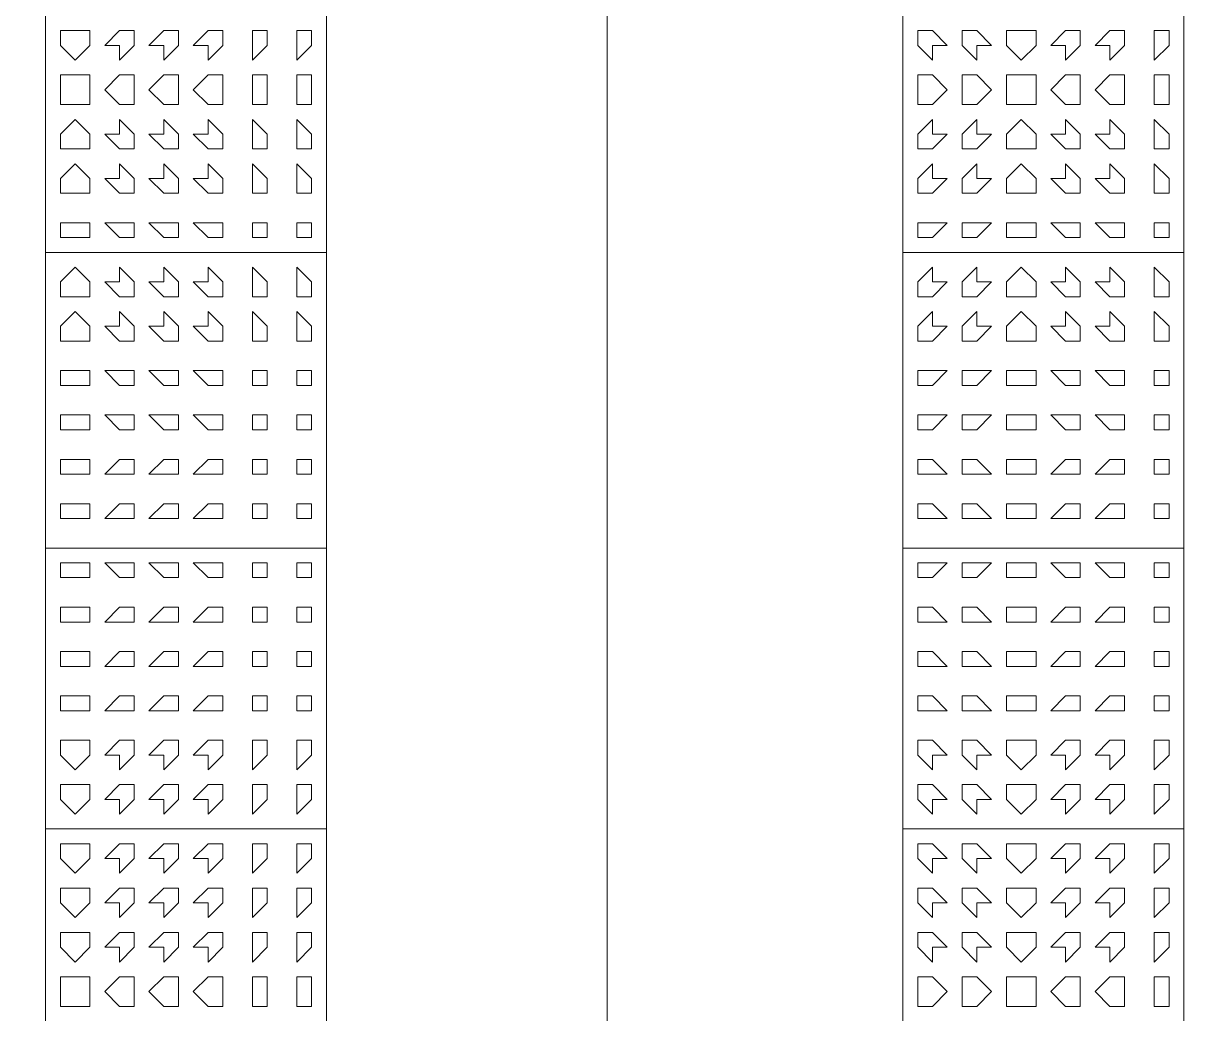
# Model space of a CAD drawing. Header units: millimetres. Extents: x -4011 to 126995, y -1911 to 106700.
# Drawn here: x 91780 to 93000, y 53744 to 54785 of the extents above; entities that cross this region are included whole.
import ezdxf

# ---------------------------------------------------------------- set-up
doc = ezdxf.new("R2010")
doc.units = ezdxf.units.MM
doc.layers.add('PDF_형상', color=7, linetype='Continuous')

msp = doc.modelspace()

# ---------------------------------------------------------------- linework, layer by layer
at = {"layer": 'PDF_형상', "lineweight": 5}
msp.add_lwpolyline([(92393.8, 50378.2), (92393.8, 61740.9), (87854.9, 61740.9), (86456, 60932.6)], dxfattribs=at)
for points in [[(91803.1, 54544), (91803.1, 54839.4), (92098.4, 54839.4), (92098.4, 54544)], [(92704.7, 54544), (92704.7, 54839.4), (93000, 54839.4), (93000, 54544)], [(91849.7, 54761.7), (91849.7, 54777.2), (91834.2, 54777.2), (91818.7, 54777.2), (91818.7, 54761.7), (91834.2, 54746.1)], [(91896.4, 54761.7), (91896.4, 54777.2), (91880.8, 54777.2), (91865.3, 54761.7), (91880.8, 54761.7), (91880.8, 54746.1)], [(91943, 54761.7), (91943, 54777.2), (91927.5, 54777.2), (91911.9, 54761.7), (91927.5, 54761.7), (91927.5, 54746.1)], [(91989.6, 54761.7), (91989.6, 54777.2), (91974.1, 54777.2), (91958.5, 54761.7), (91974.1, 54761.7), (91974.1, 54746.1)], [(92036.3, 54761.7), (92036.3, 54777.2), (92020.7, 54777.2), (92020.7, 54761.7), (92020.7, 54746.1)], [(92082.9, 54761.7), (92082.9, 54777.2), (92067.4, 54777.2), (92067.4, 54761.7), (92067.4, 54746.1)], [(92751.3, 54761.7), (92735.7, 54777.2), (92720.2, 54777.2), (92720.2, 54761.7), (92735.7, 54746.1), (92735.7, 54761.7)], [(92797.9, 54761.7), (92782.4, 54777.2), (92766.8, 54777.2), (92766.8, 54761.7), (92782.4, 54746.1), (92782.4, 54761.7)], [(92844.6, 54761.7), (92844.6, 54777.2), (92829, 54777.2), (92813.5, 54777.2), (92813.5, 54761.7), (92829, 54746.1)], [(92891.2, 54761.7), (92891.2, 54777.2), (92875.6, 54777.2), (92860.1, 54761.7), (92875.6, 54761.7), (92875.6, 54746.1)], [(92937.8, 54761.7), (92937.8, 54777.2), (92922.3, 54777.2), (92906.7, 54761.7), (92922.3, 54761.7), (92922.3, 54746.1)], [(92984.5, 54761.7), (92984.5, 54777.2), (92968.9, 54777.2), (92968.9, 54761.7), (92968.9, 54746.1)], [(91849.7, 54715), (91849.7, 54730.6), (91834.2, 54730.6), (91818.7, 54730.6), (91818.7, 54715), (91818.7, 54699.5), (91834.2, 54699.5), (91849.7, 54699.5)], [(91896.4, 54715), (91896.4, 54730.6), (91880.8, 54730.6), (91865.3, 54715), (91880.8, 54699.5), (91896.4, 54699.5)], [(91943, 54715), (91943, 54730.6), (91927.5, 54730.6), (91911.9, 54715), (91927.5, 54699.5), (91943, 54699.5)], [(91989.6, 54715), (91989.6, 54730.6), (91974.1, 54730.6), (91958.5, 54715), (91974.1, 54699.5), (91989.6, 54699.5)], [(92036.3, 54715), (92036.3, 54730.6), (92020.7, 54730.6), (92020.7, 54715), (92020.7, 54699.5), (92036.3, 54699.5)], [(92082.9, 54715), (92082.9, 54730.6), (92067.4, 54730.6), (92067.4, 54715), (92067.4, 54699.5), (92082.9, 54699.5)], [(92751.3, 54715), (92735.7, 54730.6), (92720.2, 54730.6), (92720.2, 54715), (92720.2, 54699.5), (92735.7, 54699.5)], [(92797.9, 54715), (92782.4, 54730.6), (92766.8, 54730.6), (92766.8, 54715), (92766.8, 54699.5), (92782.4, 54699.5)], [(92844.6, 54715), (92844.6, 54730.6), (92829, 54730.6), (92813.5, 54730.6), (92813.5, 54715), (92813.5, 54699.5), (92829, 54699.5), (92844.6, 54699.5)], [(92891.2, 54715), (92891.2, 54730.6), (92875.6, 54730.6), (92860.1, 54715), (92875.6, 54699.5), (92891.2, 54699.5)], [(92937.8, 54715), (92937.8, 54730.6), (92922.3, 54730.6), (92906.7, 54715), (92922.3, 54699.5), (92937.8, 54699.5)], [(92984.5, 54715), (92984.5, 54730.6), (92968.9, 54730.6), (92968.9, 54715), (92968.9, 54699.5), (92984.5, 54699.5)], [(91849.7, 54668.4), (91834.2, 54683.9), (91818.7, 54668.4), (91818.7, 54652.8), (91834.2, 54652.8), (91849.7, 54652.8)], [(91896.4, 54668.4), (91880.8, 54683.9), (91880.8, 54668.4), (91865.3, 54668.4), (91880.8, 54652.8), (91896.4, 54652.8)], [(91943, 54668.4), (91927.5, 54683.9), (91927.5, 54668.4), (91911.9, 54668.4), (91927.5, 54652.8), (91943, 54652.8)], [(91989.6, 54668.4), (91974.1, 54683.9), (91974.1, 54668.4), (91958.5, 54668.4), (91974.1, 54652.8), (91989.6, 54652.8)], [(92036.3, 54668.4), (92020.7, 54683.9), (92020.7, 54668.4), (92020.7, 54652.8), (92036.3, 54652.8)], [(92082.9, 54668.4), (92067.4, 54683.9), (92067.4, 54668.4), (92067.4, 54652.8), (92082.9, 54652.8)], [(92751.3, 54668.4), (92735.7, 54668.4), (92735.7, 54683.9), (92720.2, 54668.4), (92720.2, 54652.8), (92735.7, 54652.8)], [(92797.9, 54668.4), (92782.4, 54668.4), (92782.4, 54683.9), (92766.8, 54668.4), (92766.8, 54652.8), (92782.4, 54652.8)], [(92844.6, 54668.4), (92829, 54683.9), (92813.5, 54668.4), (92813.5, 54652.8), (92829, 54652.8), (92844.6, 54652.8)], [(92891.2, 54668.4), (92875.6, 54683.9), (92875.6, 54668.4), (92860.1, 54668.4), (92875.6, 54652.8), (92891.2, 54652.8)], [(92937.8, 54668.4), (92922.3, 54683.9), (92922.3, 54668.4), (92906.7, 54668.4), (92922.3, 54652.8), (92937.8, 54652.8)], [(92984.5, 54668.4), (92968.9, 54683.9), (92968.9, 54668.4), (92968.9, 54652.8), (92984.5, 54652.8)], [(91849.7, 54621.8), (91834.2, 54637.3), (91818.7, 54621.8), (91818.7, 54606.2), (91834.2, 54606.2), (91849.7, 54606.2)], [(91896.4, 54621.8), (91880.8, 54637.3), (91880.8, 54621.8), (91865.3, 54621.8), (91880.8, 54606.2), (91896.4, 54606.2)], [(91943, 54621.8), (91927.5, 54637.3), (91927.5, 54621.8), (91911.9, 54621.8), (91927.5, 54606.2), (91943, 54606.2)], [(91989.6, 54621.8), (91974.1, 54637.3), (91974.1, 54621.8), (91958.5, 54621.8), (91974.1, 54606.2), (91989.6, 54606.2)], [(92036.3, 54621.8), (92020.7, 54637.3), (92020.7, 54621.8), (92020.7, 54606.2), (92036.3, 54606.2)], [(92082.9, 54621.8), (92067.4, 54637.3), (92067.4, 54621.8), (92067.4, 54606.2), (92082.9, 54606.2)], [(92751.3, 54621.8), (92735.7, 54621.8), (92735.7, 54637.3), (92720.2, 54621.8), (92720.2, 54606.2), (92735.7, 54606.2)], [(92797.9, 54621.8), (92782.4, 54621.8), (92782.4, 54637.3), (92766.8, 54621.8), (92766.8, 54606.2), (92782.4, 54606.2)], [(92844.6, 54621.8), (92829, 54637.3), (92813.5, 54621.8), (92813.5, 54606.2), (92829, 54606.2), (92844.6, 54606.2)], [(92891.2, 54621.8), (92875.6, 54637.3), (92875.6, 54621.8), (92860.1, 54621.8), (92875.6, 54606.2), (92891.2, 54606.2)], [(92937.8, 54621.8), (92922.3, 54637.3), (92922.3, 54621.8), (92906.7, 54621.8), (92922.3, 54606.2), (92937.8, 54606.2)], [(92984.5, 54621.8), (92968.9, 54637.3), (92968.9, 54621.8), (92968.9, 54606.2), (92984.5, 54606.2)], [(91849.7, 54575.1), (91834.2, 54575.1), (91818.7, 54575.1), (91818.7, 54559.6), (91834.2, 54559.6), (91849.7, 54559.6)], [(91896.4, 54575.1), (91880.8, 54575.1), (91865.3, 54575.1), (91880.8, 54559.6), (91896.4, 54559.6)], [(91943, 54575.1), (91927.5, 54575.1), (91911.9, 54575.1), (91927.5, 54559.6), (91943, 54559.6)], [(91989.6, 54575.1), (91974.1, 54575.1), (91958.5, 54575.1), (91974.1, 54559.6), (91989.6, 54559.6)], [(92036.3, 54575.1), (92020.7, 54575.1), (92020.7, 54559.6), (92036.3, 54559.6)], [(92082.9, 54575.1), (92067.4, 54575.1), (92067.4, 54559.6), (92082.9, 54559.6)], [(92751.3, 54575.1), (92735.7, 54575.1), (92720.2, 54575.1), (92720.2, 54559.6), (92735.7, 54559.6)], [(92797.9, 54575.1), (92782.4, 54575.1), (92766.8, 54575.1), (92766.8, 54559.6), (92782.4, 54559.6)], [(92844.6, 54575.1), (92829, 54575.1), (92813.5, 54575.1), (92813.5, 54559.6), (92829, 54559.6), (92844.6, 54559.6)], [(92891.2, 54575.1), (92875.6, 54575.1), (92860.1, 54575.1), (92875.6, 54559.6), (92891.2, 54559.6)], [(92937.8, 54575.1), (92922.3, 54575.1), (92906.7, 54575.1), (92922.3, 54559.6), (92937.8, 54559.6)], [(92984.5, 54575.1), (92968.9, 54575.1), (92968.9, 54559.6), (92984.5, 54559.6)], [(91803.1, 54233.2), (91803.1, 54544), (92098.4, 54544), (92098.4, 54233.2)], [(92704.7, 54233.2), (92704.7, 54544), (93000, 54544), (93000, 54233.2)], [(91849.7, 54513), (91834.2, 54528.5), (91818.7, 54513), (91818.7, 54497.4), (91834.2, 54497.4), (91849.7, 54497.4)], [(91896.4, 54513), (91880.8, 54528.5), (91880.8, 54513), (91865.3, 54513), (91880.8, 54497.4), (91896.4, 54497.4)], [(91943, 54513), (91927.5, 54528.5), (91927.5, 54513), (91911.9, 54513), (91927.5, 54497.4), (91943, 54497.4)], [(91989.6, 54513), (91974.1, 54528.5), (91974.1, 54513), (91958.5, 54513), (91974.1, 54497.4), (91989.6, 54497.4)], [(92036.3, 54513), (92020.7, 54528.5), (92020.7, 54513), (92020.7, 54497.4), (92036.3, 54497.4)], [(92082.9, 54513), (92067.4, 54528.5), (92067.4, 54513), (92067.4, 54497.4), (92082.9, 54497.4)], [(92751.3, 54513), (92735.7, 54513), (92735.7, 54528.5), (92720.2, 54513), (92720.2, 54497.4), (92735.7, 54497.4)], [(92797.9, 54513), (92782.4, 54513), (92782.4, 54528.5), (92766.8, 54513), (92766.8, 54497.4), (92782.4, 54497.4)], [(92844.6, 54513), (92829, 54528.5), (92813.5, 54513), (92813.5, 54497.4), (92829, 54497.4), (92844.6, 54497.4)], [(92891.2, 54513), (92875.6, 54528.5), (92875.6, 54513), (92860.1, 54513), (92875.6, 54497.4), (92891.2, 54497.4)], [(92937.8, 54513), (92922.3, 54528.5), (92922.3, 54513), (92906.7, 54513), (92922.3, 54497.4), (92937.8, 54497.4)], [(92984.5, 54513), (92968.9, 54528.5), (92968.9, 54513), (92968.9, 54497.4), (92984.5, 54497.4)], [(91849.7, 54466.3), (91834.2, 54481.9), (91818.7, 54466.3), (91818.7, 54450.8), (91834.2, 54450.8), (91849.7, 54450.8)], [(91896.4, 54466.3), (91880.8, 54481.9), (91880.8, 54466.3), (91865.3, 54466.3), (91880.8, 54450.8), (91896.4, 54450.8)], [(91943, 54466.3), (91927.5, 54481.9), (91927.5, 54466.3), (91911.9, 54466.3), (91927.5, 54450.8), (91943, 54450.8)], [(91989.6, 54466.3), (91974.1, 54481.9), (91974.1, 54466.3), (91958.5, 54466.3), (91974.1, 54450.8), (91989.6, 54450.8)], [(92036.3, 54466.3), (92020.7, 54481.9), (92020.7, 54466.3), (92020.7, 54450.8), (92036.3, 54450.8)], [(92082.9, 54466.3), (92067.4, 54481.9), (92067.4, 54466.3), (92067.4, 54450.8), (92082.9, 54450.8)], [(92751.3, 54466.3), (92735.7, 54466.3), (92735.7, 54481.9), (92720.2, 54466.3), (92720.2, 54450.8), (92735.7, 54450.8)], [(92797.9, 54466.3), (92782.4, 54466.3), (92782.4, 54481.9), (92766.8, 54466.3), (92766.8, 54450.8), (92782.4, 54450.8)], [(92844.6, 54466.3), (92829, 54481.9), (92813.5, 54466.3), (92813.5, 54450.8), (92829, 54450.8), (92844.6, 54450.8)], [(92891.2, 54466.3), (92875.6, 54481.9), (92875.6, 54466.3), (92860.1, 54466.3), (92875.6, 54450.8), (92891.2, 54450.8)], [(92937.8, 54466.3), (92922.3, 54481.9), (92922.3, 54466.3), (92906.7, 54466.3), (92922.3, 54450.8), (92937.8, 54450.8)], [(92984.5, 54466.3), (92968.9, 54481.9), (92968.9, 54466.3), (92968.9, 54450.8), (92984.5, 54450.8)], [(91849.7, 54419.7), (91834.2, 54419.7), (91818.7, 54419.7), (91818.7, 54404.1), (91834.2, 54404.1), (91849.7, 54404.1)], [(91896.4, 54419.7), (91880.8, 54419.7), (91865.3, 54419.7), (91880.8, 54404.1), (91896.4, 54404.1)], [(91943, 54419.7), (91927.5, 54419.7), (91911.9, 54419.7), (91927.5, 54404.1), (91943, 54404.1)], [(91989.6, 54419.7), (91974.1, 54419.7), (91958.5, 54419.7), (91974.1, 54404.1), (91989.6, 54404.1)], [(92036.3, 54419.7), (92020.7, 54419.7), (92020.7, 54404.1), (92036.3, 54404.1)], [(92082.9, 54419.7), (92067.4, 54419.7), (92067.4, 54404.1), (92082.9, 54404.1)], [(92751.3, 54419.7), (92735.7, 54419.7), (92720.2, 54419.7), (92720.2, 54404.1), (92735.7, 54404.1)], [(92797.9, 54419.7), (92782.4, 54419.7), (92766.8, 54419.7), (92766.8, 54404.1), (92782.4, 54404.1)], [(92844.6, 54419.7), (92829, 54419.7), (92813.5, 54419.7), (92813.5, 54404.1), (92829, 54404.1), (92844.6, 54404.1)], [(92891.2, 54419.7), (92875.6, 54419.7), (92860.1, 54419.7), (92875.6, 54404.1), (92891.2, 54404.1)], [(92937.8, 54419.7), (92922.3, 54419.7), (92906.7, 54419.7), (92922.3, 54404.1), (92937.8, 54404.1)], [(92984.5, 54419.7), (92968.9, 54419.7), (92968.9, 54404.1), (92984.5, 54404.1)], [(91849.7, 54373.1), (91834.2, 54373.1), (91818.7, 54373.1), (91818.7, 54357.5), (91834.2, 54357.5), (91849.7, 54357.5)], [(91896.4, 54373.1), (91880.8, 54373.1), (91865.3, 54373.1), (91880.8, 54357.5), (91896.4, 54357.5)], [(91943, 54373.1), (91927.5, 54373.1), (91911.9, 54373.1), (91927.5, 54357.5), (91943, 54357.5)], [(91989.6, 54373.1), (91974.1, 54373.1), (91958.5, 54373.1), (91974.1, 54357.5), (91989.6, 54357.5)], [(92036.3, 54373.1), (92020.7, 54373.1), (92020.7, 54357.5), (92036.3, 54357.5)], [(92082.9, 54373.1), (92067.4, 54373.1), (92067.4, 54357.5), (92082.9, 54357.5)], [(92751.3, 54373.1), (92735.7, 54373.1), (92720.2, 54373.1), (92720.2, 54357.5), (92735.7, 54357.5)], [(92797.9, 54373.1), (92782.4, 54373.1), (92766.8, 54373.1), (92766.8, 54357.5), (92782.4, 54357.5)], [(92844.6, 54373.1), (92829, 54373.1), (92813.5, 54373.1), (92813.5, 54357.5), (92829, 54357.5), (92844.6, 54357.5)], [(92891.2, 54373.1), (92875.6, 54373.1), (92860.1, 54373.1), (92875.6, 54357.5), (92891.2, 54357.5)], [(92937.8, 54373.1), (92922.3, 54373.1), (92906.7, 54373.1), (92922.3, 54357.5), (92937.8, 54357.5)], [(92984.5, 54373.1), (92968.9, 54373.1), (92968.9, 54357.5), (92984.5, 54357.5)], [(91849.7, 54310.9), (91849.7, 54326.4), (91834.2, 54326.4), (91818.7, 54326.4), (91818.7, 54310.9), (91834.2, 54310.9)], [(91896.4, 54310.9), (91896.4, 54326.4), (91880.8, 54326.4), (91865.3, 54310.9), (91880.8, 54310.9)], [(91943, 54310.9), (91943, 54326.4), (91927.5, 54326.4), (91911.9, 54310.9), (91927.5, 54310.9)], [(91989.6, 54310.9), (91989.6, 54326.4), (91974.1, 54326.4), (91958.5, 54310.9), (91974.1, 54310.9)], [(92036.3, 54310.9), (92036.3, 54326.4), (92020.7, 54326.4), (92020.7, 54310.9)], [(92082.9, 54310.9), (92082.9, 54326.4), (92067.4, 54326.4), (92067.4, 54310.9)], [(92751.3, 54310.9), (92735.7, 54326.4), (92720.2, 54326.4), (92720.2, 54310.9), (92735.7, 54310.9)], [(92797.9, 54310.9), (92782.4, 54326.4), (92766.8, 54326.4), (92766.8, 54310.9), (92782.4, 54310.9)], [(92844.6, 54310.9), (92844.6, 54326.4), (92829, 54326.4), (92813.5, 54326.4), (92813.5, 54310.9), (92829, 54310.9)], [(92891.2, 54310.9), (92891.2, 54326.4), (92875.6, 54326.4), (92860.1, 54310.9), (92875.6, 54310.9)], [(92937.8, 54310.9), (92937.8, 54326.4), (92922.3, 54326.4), (92906.7, 54310.9), (92922.3, 54310.9)], [(92984.5, 54310.9), (92984.5, 54326.4), (92968.9, 54326.4), (92968.9, 54310.9)], [(91849.7, 54264.2), (91849.7, 54279.8), (91834.2, 54279.8), (91818.7, 54279.8), (91818.7, 54264.2), (91834.2, 54264.2)], [(91896.4, 54264.2), (91896.4, 54279.8), (91880.8, 54279.8), (91865.3, 54264.2), (91880.8, 54264.2)], [(91943, 54264.2), (91943, 54279.8), (91927.5, 54279.8), (91911.9, 54264.2), (91927.5, 54264.2)], [(91989.6, 54264.2), (91989.6, 54279.8), (91974.1, 54279.8), (91958.5, 54264.2), (91974.1, 54264.2)], [(92036.3, 54264.2), (92036.3, 54279.8), (92020.7, 54279.8), (92020.7, 54264.2)], [(92082.9, 54264.2), (92082.9, 54279.8), (92067.4, 54279.8), (92067.4, 54264.2)], [(92751.3, 54264.2), (92735.7, 54279.8), (92720.2, 54279.8), (92720.2, 54264.2), (92735.7, 54264.2)], [(92797.9, 54264.2), (92782.4, 54279.8), (92766.8, 54279.8), (92766.8, 54264.2), (92782.4, 54264.2)], [(92844.6, 54264.2), (92844.6, 54279.8), (92829, 54279.8), (92813.5, 54279.8), (92813.5, 54264.2), (92829, 54264.2)], [(92891.2, 54264.2), (92891.2, 54279.8), (92875.6, 54279.8), (92860.1, 54264.2), (92875.6, 54264.2)], [(92937.8, 54264.2), (92937.8, 54279.8), (92922.3, 54279.8), (92906.7, 54264.2), (92922.3, 54264.2)], [(92984.5, 54264.2), (92984.5, 54279.8), (92968.9, 54279.8), (92968.9, 54264.2)], [(91803.1, 53937.8), (91803.1, 54233.2), (92098.4, 54233.2), (92098.4, 53937.8)], [(92704.7, 53937.8), (92704.7, 54233.2), (93000, 54233.2), (93000, 53937.8)], [(91849.7, 54217.6), (91834.2, 54217.6), (91818.7, 54217.6), (91818.7, 54202.1), (91834.2, 54202.1), (91849.7, 54202.1)], [(91896.4, 54217.6), (91880.8, 54217.6), (91865.3, 54217.6), (91880.8, 54202.1), (91896.4, 54202.1)], [(91943, 54217.6), (91927.5, 54217.6), (91911.9, 54217.6), (91927.5, 54202.1), (91943, 54202.1)], [(91989.6, 54217.6), (91974.1, 54217.6), (91958.5, 54217.6), (91974.1, 54202.1), (91989.6, 54202.1)], [(92036.3, 54217.6), (92020.7, 54217.6), (92020.7, 54202.1), (92036.3, 54202.1)], [(92082.9, 54217.6), (92067.4, 54217.6), (92067.4, 54202.1), (92082.9, 54202.1)], [(92751.3, 54217.6), (92735.7, 54217.6), (92720.2, 54217.6), (92720.2, 54202.1), (92735.7, 54202.1)], [(92797.9, 54217.6), (92782.4, 54217.6), (92766.8, 54217.6), (92766.8, 54202.1), (92782.4, 54202.1)], [(92844.6, 54217.6), (92829, 54217.6), (92813.5, 54217.6), (92813.5, 54202.1), (92829, 54202.1), (92844.6, 54202.1)], [(92891.2, 54217.6), (92875.6, 54217.6), (92860.1, 54217.6), (92875.6, 54202.1), (92891.2, 54202.1)], [(92937.8, 54217.6), (92922.3, 54217.6), (92906.7, 54217.6), (92922.3, 54202.1), (92937.8, 54202.1)], [(92984.5, 54217.6), (92968.9, 54217.6), (92968.9, 54202.1), (92984.5, 54202.1)], [(91849.7, 54155.4), (91849.7, 54171), (91834.2, 54171), (91818.7, 54171), (91818.7, 54155.4), (91834.2, 54155.4)], [(91896.4, 54155.4), (91896.4, 54171), (91880.8, 54171), (91865.3, 54155.4), (91880.8, 54155.4)], [(91943, 54155.4), (91943, 54171), (91927.5, 54171), (91911.9, 54155.4), (91927.5, 54155.4)], [(91989.6, 54155.4), (91989.6, 54171), (91974.1, 54171), (91958.5, 54155.4), (91974.1, 54155.4)], [(92036.3, 54155.4), (92036.3, 54171), (92020.7, 54171), (92020.7, 54155.4)], [(92082.9, 54155.4), (92082.9, 54171), (92067.4, 54171), (92067.4, 54155.4)], [(92751.3, 54155.4), (92735.7, 54171), (92720.2, 54171), (92720.2, 54155.4), (92735.7, 54155.4)], [(92797.9, 54155.4), (92782.4, 54171), (92766.8, 54171), (92766.8, 54155.4), (92782.4, 54155.4)], [(92844.6, 54155.4), (92844.6, 54171), (92829, 54171), (92813.5, 54171), (92813.5, 54155.4), (92829, 54155.4)], [(92891.2, 54155.4), (92891.2, 54171), (92875.6, 54171), (92860.1, 54155.4), (92875.6, 54155.4)], [(92937.8, 54155.4), (92937.8, 54171), (92922.3, 54171), (92906.7, 54155.4), (92922.3, 54155.4)], [(92984.5, 54155.4), (92984.5, 54171), (92968.9, 54171), (92968.9, 54155.4)], [(91849.7, 54108.8), (91849.7, 54124.4), (91834.2, 54124.4), (91818.7, 54124.4), (91818.7, 54108.8), (91834.2, 54108.8)], [(91896.4, 54108.8), (91896.4, 54124.4), (91880.8, 54124.4), (91865.3, 54108.8), (91880.8, 54108.8)], [(91943, 54108.8), (91943, 54124.4), (91927.5, 54124.4), (91911.9, 54108.8), (91927.5, 54108.8)], [(91989.6, 54108.8), (91989.6, 54124.4), (91974.1, 54124.4), (91958.5, 54108.8), (91974.1, 54108.8)], [(92036.3, 54108.8), (92036.3, 54124.4), (92020.7, 54124.4), (92020.7, 54108.8)], [(92082.9, 54108.8), (92082.9, 54124.4), (92067.4, 54124.4), (92067.4, 54108.8)], [(92751.3, 54108.8), (92735.7, 54124.4), (92720.2, 54124.4), (92720.2, 54108.8), (92735.7, 54108.8)], [(92797.9, 54108.8), (92782.4, 54124.4), (92766.8, 54124.4), (92766.8, 54108.8), (92782.4, 54108.8)], [(92844.6, 54108.8), (92844.6, 54124.4), (92829, 54124.4), (92813.5, 54124.4), (92813.5, 54108.8), (92829, 54108.8)], [(92891.2, 54108.8), (92891.2, 54124.4), (92875.6, 54124.4), (92860.1, 54108.8), (92875.6, 54108.8)], [(92937.8, 54108.8), (92937.8, 54124.4), (92922.3, 54124.4), (92906.7, 54108.8), (92922.3, 54108.8)], [(92984.5, 54108.8), (92984.5, 54124.4), (92968.9, 54124.4), (92968.9, 54108.8)], [(91849.7, 54062.2), (91849.7, 54077.7), (91834.2, 54077.7), (91818.7, 54077.7), (91818.7, 54062.2), (91834.2, 54062.2)], [(91896.4, 54062.2), (91896.4, 54077.7), (91880.8, 54077.7), (91865.3, 54062.2), (91880.8, 54062.2)], [(91943, 54062.2), (91943, 54077.7), (91927.5, 54077.7), (91911.9, 54062.2), (91927.5, 54062.2)], [(91989.6, 54062.2), (91989.6, 54077.7), (91974.1, 54077.7), (91958.5, 54062.2), (91974.1, 54062.2)], [(92036.3, 54062.2), (92036.3, 54077.7), (92020.7, 54077.7), (92020.7, 54062.2)], [(92082.9, 54062.2), (92082.9, 54077.7), (92067.4, 54077.7), (92067.4, 54062.2)], [(92751.3, 54062.2), (92735.7, 54077.7), (92720.2, 54077.7), (92720.2, 54062.2), (92735.7, 54062.2)], [(92797.9, 54062.2), (92782.4, 54077.7), (92766.8, 54077.7), (92766.8, 54062.2), (92782.4, 54062.2)], [(92844.6, 54062.2), (92844.6, 54077.7), (92829, 54077.7), (92813.5, 54077.7), (92813.5, 54062.2), (92829, 54062.2)], [(92891.2, 54062.2), (92891.2, 54077.7), (92875.6, 54077.7), (92860.1, 54062.2), (92875.6, 54062.2)], [(92937.8, 54062.2), (92937.8, 54077.7), (92922.3, 54077.7), (92906.7, 54062.2), (92922.3, 54062.2)], [(92984.5, 54062.2), (92984.5, 54077.7), (92968.9, 54077.7), (92968.9, 54062.2)], [(91849.7, 54015.5), (91849.7, 54031.1), (91834.2, 54031.1), (91818.7, 54031.1), (91818.7, 54015.5), (91834.2, 54000)], [(91896.4, 54015.5), (91896.4, 54031.1), (91880.8, 54031.1), (91865.3, 54015.5), (91880.8, 54015.5), (91880.8, 54000)], [(91943, 54015.5), (91943, 54031.1), (91927.5, 54031.1), (91911.9, 54015.5), (91927.5, 54015.5), (91927.5, 54000)], [(91989.6, 54015.5), (91989.6, 54031.1), (91974.1, 54031.1), (91958.5, 54015.5), (91974.1, 54015.5), (91974.1, 54000)], [(92036.3, 54015.5), (92036.3, 54031.1), (92020.7, 54031.1), (92020.7, 54015.5), (92020.7, 54000)], [(92082.9, 54015.5), (92082.9, 54031.1), (92067.4, 54031.1), (92067.4, 54015.5), (92067.4, 54000)], [(92751.3, 54015.5), (92735.7, 54031.1), (92720.2, 54031.1), (92720.2, 54015.5), (92735.7, 54000), (92735.7, 54015.5)], [(92797.9, 54015.5), (92782.4, 54031.1), (92766.8, 54031.1), (92766.8, 54015.5), (92782.4, 54000), (92782.4, 54015.5)], [(92844.6, 54015.5), (92844.6, 54031.1), (92829, 54031.1), (92813.5, 54031.1), (92813.5, 54015.5), (92829, 54000)], [(92891.2, 54015.5), (92891.2, 54031.1), (92875.6, 54031.1), (92860.1, 54015.5), (92875.6, 54015.5), (92875.6, 54000)], [(92937.8, 54015.5), (92937.8, 54031.1), (92922.3, 54031.1), (92906.7, 54015.5), (92922.3, 54015.5), (92922.3, 54000)], [(92984.5, 54015.5), (92984.5, 54031.1), (92968.9, 54031.1), (92968.9, 54015.5), (92968.9, 54000)], [(91849.7, 53968.9), (91849.7, 53984.5), (91834.2, 53984.5), (91818.7, 53984.5), (91818.7, 53968.9), (91834.2, 53953.4)], [(91896.4, 53968.9), (91896.4, 53984.5), (91880.8, 53984.5), (91865.3, 53968.9), (91880.8, 53968.9), (91880.8, 53953.4)], [(91943, 53968.9), (91943, 53984.5), (91927.5, 53984.5), (91911.9, 53968.9), (91927.5, 53968.9), (91927.5, 53953.4)], [(91989.6, 53968.9), (91989.6, 53984.5), (91974.1, 53984.5), (91958.5, 53968.9), (91974.1, 53968.9), (91974.1, 53953.4)], [(92036.3, 53968.9), (92036.3, 53984.5), (92020.7, 53984.5), (92020.7, 53968.9), (92020.7, 53953.4)], [(92082.9, 53968.9), (92082.9, 53984.5), (92067.4, 53984.5), (92067.4, 53968.9), (92067.4, 53953.4)], [(92751.3, 53968.9), (92735.7, 53984.5), (92720.2, 53984.5), (92720.2, 53968.9), (92735.7, 53953.4), (92735.7, 53968.9)], [(92797.9, 53968.9), (92782.4, 53984.5), (92766.8, 53984.5), (92766.8, 53968.9), (92782.4, 53953.4), (92782.4, 53968.9)], [(92844.6, 53968.9), (92844.6, 53984.5), (92829, 53984.5), (92813.5, 53984.5), (92813.5, 53968.9), (92829, 53953.4)], [(92891.2, 53968.9), (92891.2, 53984.5), (92875.6, 53984.5), (92860.1, 53968.9), (92875.6, 53968.9), (92875.6, 53953.4)], [(92937.8, 53968.9), (92937.8, 53984.5), (92922.3, 53984.5), (92906.7, 53968.9), (92922.3, 53968.9), (92922.3, 53953.4)], [(92984.5, 53968.9), (92984.5, 53984.5), (92968.9, 53984.5), (92968.9, 53968.9), (92968.9, 53953.4)], [(91803.1, 53642.5), (91803.1, 53937.8), (92098.4, 53937.8), (92098.4, 53642.5)], [(92704.7, 53642.5), (92704.7, 53937.8), (93000, 53937.8), (93000, 53642.5)], [(91849.7, 53906.7), (91849.7, 53922.3), (91834.2, 53922.3), (91818.7, 53922.3), (91818.7, 53906.7), (91834.2, 53891.2)], [(91896.4, 53906.7), (91896.4, 53922.3), (91880.8, 53922.3), (91865.3, 53906.7), (91880.8, 53906.7), (91880.8, 53891.2)], [(91943, 53906.7), (91943, 53922.3), (91927.5, 53922.3), (91911.9, 53906.7), (91927.5, 53906.7), (91927.5, 53891.2)], [(91989.6, 53906.7), (91989.6, 53922.3), (91974.1, 53922.3), (91958.5, 53906.7), (91974.1, 53906.7), (91974.1, 53891.2)], [(92036.3, 53906.7), (92036.3, 53922.3), (92020.7, 53922.3), (92020.7, 53906.7), (92020.7, 53891.2)], [(92082.9, 53906.7), (92082.9, 53922.3), (92067.4, 53922.3), (92067.4, 53906.7), (92067.4, 53891.2)], [(92751.3, 53906.7), (92735.7, 53922.3), (92720.2, 53922.3), (92720.2, 53906.7), (92735.7, 53891.2), (92735.7, 53906.7)], [(92797.9, 53906.7), (92782.4, 53922.3), (92766.8, 53922.3), (92766.8, 53906.7), (92782.4, 53891.2), (92782.4, 53906.7)], [(92844.6, 53906.7), (92844.6, 53922.3), (92829, 53922.3), (92813.5, 53922.3), (92813.5, 53906.7), (92829, 53891.2)], [(92891.2, 53906.7), (92891.2, 53922.3), (92875.6, 53922.3), (92860.1, 53906.7), (92875.6, 53906.7), (92875.6, 53891.2)], [(92937.8, 53906.7), (92937.8, 53922.3), (92922.3, 53922.3), (92906.7, 53906.7), (92922.3, 53906.7), (92922.3, 53891.2)], [(92984.5, 53906.7), (92984.5, 53922.3), (92968.9, 53922.3), (92968.9, 53906.7), (92968.9, 53891.2)], [(91849.7, 53860.1), (91849.7, 53875.6), (91834.2, 53875.6), (91818.7, 53875.6), (91818.7, 53860.1), (91834.2, 53844.6)], [(91896.4, 53860.1), (91896.4, 53875.6), (91880.8, 53875.6), (91865.3, 53860.1), (91880.8, 53860.1), (91880.8, 53844.6)], [(91943, 53860.1), (91943, 53875.6), (91927.5, 53875.6), (91911.9, 53860.1), (91927.5, 53860.1), (91927.5, 53844.6)], [(91989.6, 53860.1), (91989.6, 53875.6), (91974.1, 53875.6), (91958.5, 53860.1), (91974.1, 53860.1), (91974.1, 53844.6)], [(92036.3, 53860.1), (92036.3, 53875.6), (92020.7, 53875.6), (92020.7, 53860.1), (92020.7, 53844.6)], [(92082.9, 53860.1), (92082.9, 53875.6), (92067.4, 53875.6), (92067.4, 53860.1), (92067.4, 53844.6)], [(92751.3, 53860.1), (92735.7, 53875.6), (92720.2, 53875.6), (92720.2, 53860.1), (92735.7, 53844.6), (92735.7, 53860.1)], [(92797.9, 53860.1), (92782.4, 53875.6), (92766.8, 53875.6), (92766.8, 53860.1), (92782.4, 53844.6), (92782.4, 53860.1)], [(92844.6, 53860.1), (92844.6, 53875.6), (92829, 53875.6), (92813.5, 53875.6), (92813.5, 53860.1), (92829, 53844.6)], [(92891.2, 53860.1), (92891.2, 53875.6), (92875.6, 53875.6), (92860.1, 53860.1), (92875.6, 53860.1), (92875.6, 53844.6)], [(92937.8, 53860.1), (92937.8, 53875.6), (92922.3, 53875.6), (92906.7, 53860.1), (92922.3, 53860.1), (92922.3, 53844.6)], [(92984.5, 53860.1), (92984.5, 53875.6), (92968.9, 53875.6), (92968.9, 53860.1), (92968.9, 53844.6)], [(91849.7, 53813.5), (91849.7, 53829), (91834.2, 53829), (91818.7, 53829), (91818.7, 53813.5), (91834.2, 53797.9)], [(91896.4, 53813.5), (91896.4, 53829), (91880.8, 53829), (91865.3, 53813.5), (91880.8, 53813.5), (91880.8, 53797.9)], [(91943, 53813.5), (91943, 53829), (91927.5, 53829), (91911.9, 53813.5), (91927.5, 53813.5), (91927.5, 53797.9)], [(91989.6, 53813.5), (91989.6, 53829), (91974.1, 53829), (91958.5, 53813.5), (91974.1, 53813.5), (91974.1, 53797.9)], [(92036.3, 53813.5), (92036.3, 53829), (92020.7, 53829), (92020.7, 53813.5), (92020.7, 53797.9)], [(92082.9, 53813.5), (92082.9, 53829), (92067.4, 53829), (92067.4, 53813.5), (92067.4, 53797.9)], [(92751.3, 53813.5), (92735.7, 53829), (92720.2, 53829), (92720.2, 53813.5), (92735.7, 53797.9), (92735.7, 53813.5)], [(92797.9, 53813.5), (92782.4, 53829), (92766.8, 53829), (92766.8, 53813.5), (92782.4, 53797.9), (92782.4, 53813.5)], [(92844.6, 53813.5), (92844.6, 53829), (92829, 53829), (92813.5, 53829), (92813.5, 53813.5), (92829, 53797.9)], [(92891.2, 53813.5), (92891.2, 53829), (92875.6, 53829), (92860.1, 53813.5), (92875.6, 53813.5), (92875.6, 53797.9)], [(92937.8, 53813.5), (92937.8, 53829), (92922.3, 53829), (92906.7, 53813.5), (92922.3, 53813.5), (92922.3, 53797.9)], [(92984.5, 53813.5), (92984.5, 53829), (92968.9, 53829), (92968.9, 53813.5), (92968.9, 53797.9)], [(91849.7, 53766.8), (91849.7, 53782.4), (91834.2, 53782.4), (91818.7, 53782.4), (91818.7, 53766.8), (91818.7, 53751.3), (91834.2, 53751.3), (91849.7, 53751.3)], [(91896.4, 53766.8), (91896.4, 53782.4), (91880.8, 53782.4), (91865.3, 53766.8), (91880.8, 53751.3), (91896.4, 53751.3)], [(91943, 53766.8), (91943, 53782.4), (91927.5, 53782.4), (91911.9, 53766.8), (91927.5, 53751.3), (91943, 53751.3)], [(91989.6, 53766.8), (91989.6, 53782.4), (91974.1, 53782.4), (91958.5, 53766.8), (91974.1, 53751.3), (91989.6, 53751.3)], [(92036.3, 53766.8), (92036.3, 53782.4), (92020.7, 53782.4), (92020.7, 53766.8), (92020.7, 53751.3), (92036.3, 53751.3)], [(92082.9, 53766.8), (92082.9, 53782.4), (92067.4, 53782.4), (92067.4, 53766.8), (92067.4, 53751.3), (92082.9, 53751.3)], [(92751.3, 53766.8), (92735.7, 53782.4), (92720.2, 53782.4), (92720.2, 53766.8), (92720.2, 53751.3), (92735.7, 53751.3)], [(92797.9, 53766.8), (92782.4, 53782.4), (92766.8, 53782.4), (92766.8, 53766.8), (92766.8, 53751.3), (92782.4, 53751.3)], [(92844.6, 53766.8), (92844.6, 53782.4), (92829, 53782.4), (92813.5, 53782.4), (92813.5, 53766.8), (92813.5, 53751.3), (92829, 53751.3), (92844.6, 53751.3)], [(92891.2, 53766.8), (92891.2, 53782.4), (92875.6, 53782.4), (92860.1, 53766.8), (92875.6, 53751.3), (92891.2, 53751.3)], [(92937.8, 53766.8), (92937.8, 53782.4), (92922.3, 53782.4), (92906.7, 53766.8), (92922.3, 53751.3), (92937.8, 53751.3)], [(92984.5, 53766.8), (92984.5, 53782.4), (92968.9, 53782.4), (92968.9, 53766.8), (92968.9, 53751.3), (92984.5, 53751.3)]]:
    msp.add_lwpolyline(points, close=True, dxfattribs=at)

doc.saveas('drawing.dxf')
